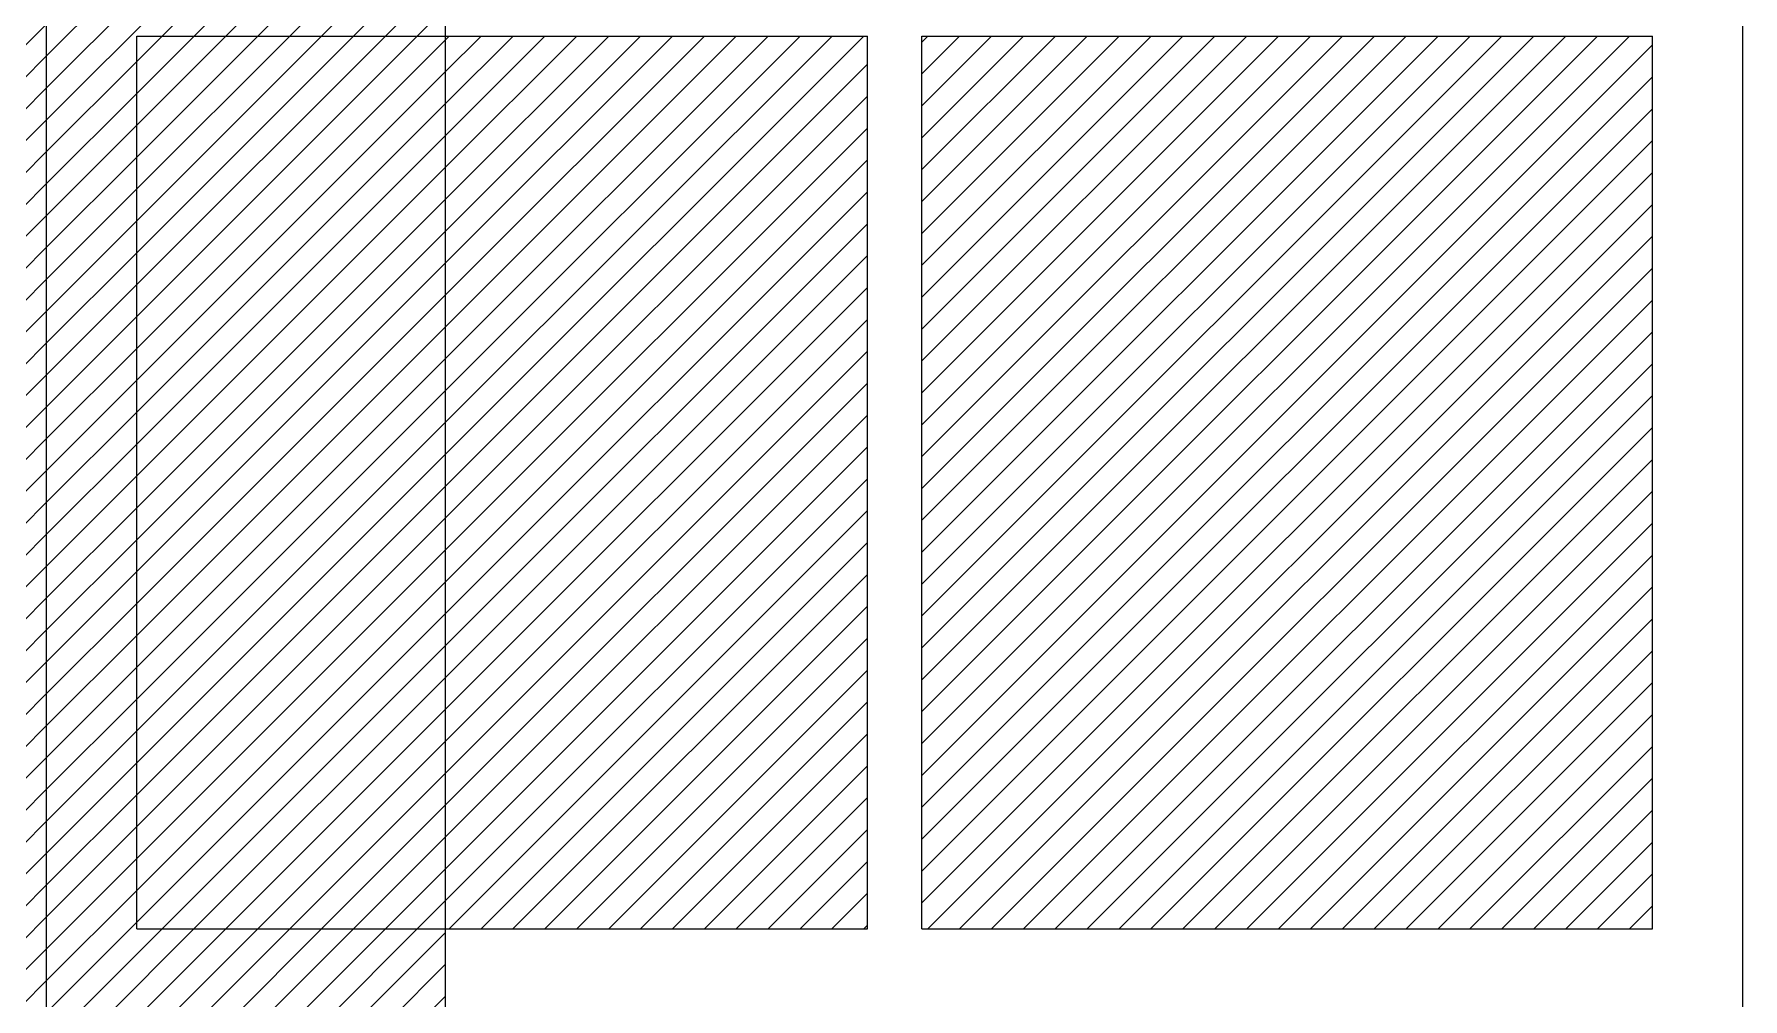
# Model space of a CAD drawing. Extents: x -7 to 226, y -20 to 32.
# Drawn here: x 166.112 to 167.059, y 8.702 to 9.236 of the extents above; entities that cross this region are included whole.
import ezdxf

# ---------------------------------------------------------------- set-up
doc = ezdxf.new("R2010")
doc.units = 0
doc.header["$LTSCALE"] = 20
doc.layers.get('0').update_dxf_attribs({"linetype": 'CONTINUOUS'})
for name, color, linetype in [('DIM', 244, 'CONTINUOUS'), ('MADEIRAME', 244, 'CONTINUOUS'), ('VISTAP', 244, 'CONTINUOUS')]:
    doc.layers.add(name, color=color, linetype=linetype)

# ---------------------------------------------------------------- blocks, each defined once
blk = doc.blocks.new('*X84')
at = {"color": 0, "linetype": 'CONTINUOUS'}
for p, q in [((5.57993, -55.70855), (5.73539, -55.55309)), ((5.57993, -55.69087), (5.71772, -55.55309)), ((5.57993, -55.67319), (5.70004, -55.55309)), ((5.57993, -55.65552), (5.68236, -55.55309)), ((5.57993, -55.63784), (5.66468, -55.55309)), ((5.57993, -55.62016), (5.64701, -55.55309)), ((5.57993, -55.60248), (5.62933, -55.55309)), ((5.57993, -55.58481), (5.61165, -55.55309)), ((5.57993, -55.56713), (5.59397, -55.55309)), ((5.57993, -55.72623), (5.75089, -55.55527)), ((5.75089, -55.78508), (5.98288, -55.55309)), ((5.75089, -55.7674), (5.9652, -55.55309)), ((5.75089, -55.74972), (5.94753, -55.55309)), ((5.75089, -55.73204), (5.92985, -55.55309)), ((5.75089, -55.71437), (5.91217, -55.55309)), ((5.75089, -55.69669), (5.89449, -55.55309)), ((5.75089, -55.67901), (5.87682, -55.55309)), ((5.75089, -55.66133), (5.85914, -55.55309)), ((5.75089, -55.64366), (5.84146, -55.55309)), ((5.75089, -55.62598), (5.82378, -55.55309)), ((5.75089, -55.6083), (5.80611, -55.55309)), ((5.75089, -55.59062), (5.78843, -55.55309)), ((5.75089, -55.57294), (5.77075, -55.55309)), ((5.75089, -55.55527), (5.75307, -55.55309)), ((6.01493, -55.9453), (6.40715, -55.55309)), ((6.01493, -55.92762), (6.38947, -55.55309)), ((6.01493, -55.90995), (6.37179, -55.55309)), ((6.01493, -55.89227), (6.35411, -55.55309)), ((6.01493, -55.87459), (6.33644, -55.55309)), ((6.01493, -55.85691), (6.31876, -55.55309)), ((6.01493, -55.83923), (6.30108, -55.55309)), ((6.01493, -55.82156), (6.2834, -55.55309)), ((6.01493, -55.80388), (6.26573, -55.55309)), ((6.01493, -55.7862), (6.24805, -55.55309)), ((6.01493, -55.76852), (6.23037, -55.55309)), ((6.01493, -55.75085), (6.21269, -55.55309)), ((6.01493, -55.73317), (6.19501, -55.55309)), ((6.01493, -55.71549), (6.17734, -55.55309)), ((6.01493, -55.69781), (6.15966, -55.55309)), ((6.01493, -55.68014), (6.14198, -55.55309)), ((6.01493, -55.66246), (6.1243, -55.55309)), ((6.01493, -55.64478), (6.10663, -55.55309)), ((6.01493, -55.6271), (6.08895, -55.55309)), ((6.01493, -55.60943), (6.07127, -55.55309)), ((6.01493, -55.59175), (6.05359, -55.55309)), ((6.01493, -55.57407), (6.03592, -55.55309)), ((6.01493, -55.55639), (6.01824, -55.55309)), ((6.01493, -55.96298), (6.41993, -55.55798)), ((5.75089, -55.80275), (5.98493, -55.56871)), ((5.57993, -55.7439), (5.75089, -55.57294)), ((6.01493, -55.98066), (6.41993, -55.57566)), ((5.75089, -55.82043), (5.98493, -55.58639)), ((5.57993, -55.76158), (5.75089, -55.59062)), ((6.01493, -55.99833), (6.41993, -55.59333)), ((5.57993, -55.77926), (5.75089, -55.6083)), ((5.75089, -55.83811), (5.98493, -55.60407)), ((6.01493, -56.01601), (6.41993, -55.61101)), ((5.57993, -55.79694), (5.75089, -55.62598)), ((5.75089, -55.85579), (5.98493, -55.62175)), ((6.01493, -56.03369), (6.41993, -55.62869)), ((5.57993, -55.81462), (5.75089, -55.64366)), ((5.75089, -55.87346), (5.98493, -55.63943)), ((6.01821, -56.04809), (6.41993, -55.64637)), ((5.57993, -55.83229), (5.75089, -55.66133)), ((5.75089, -55.89114), (5.98493, -55.6571)), ((6.03589, -56.04809), (6.41993, -55.66404)), ((5.75089, -55.90882), (5.98493, -55.67478)), ((5.57993, -55.84997), (5.75089, -55.67901)), ((6.05357, -56.04809), (6.41993, -55.68172)), ((5.75089, -55.9265), (5.98493, -55.69246)), ((5.57993, -55.86765), (5.75089, -55.69669)), ((6.07125, -56.04809), (6.41993, -55.6994)), ((5.75089, -55.94418), (5.98493, -55.71014)), ((5.57993, -55.88533), (5.75089, -55.71437)), ((6.08892, -56.04809), (6.41993, -55.71708)), ((5.75089, -55.96185), (5.98493, -55.72781)), ((5.57993, -55.903), (5.75089, -55.73204)), ((6.1066, -56.04809), (6.41993, -55.73476)), ((5.57993, -55.92068), (5.75089, -55.74972)), ((5.75089, -55.97953), (5.98493, -55.74549)), ((6.12428, -56.04809), (6.41993, -55.75243)), ((5.57993, -55.93836), (5.75089, -55.7674)), ((5.75089, -55.99721), (5.98493, -55.76317)), ((6.14196, -56.04809), (6.41993, -55.77011)), ((5.57993, -55.95604), (5.75089, -55.78508)), ((5.75089, -56.01489), (5.98493, -55.78085)), ((6.15963, -56.04809), (6.41993, -55.78779)), ((5.57993, -55.97371), (5.75089, -55.80275)), ((5.75089, -56.03256), (5.98493, -55.79852)), ((6.17731, -56.04809), (6.41993, -55.80547)), ((5.75305, -56.04809), (5.98493, -55.8162)), ((5.57993, -55.99139), (5.75089, -55.82043)), ((6.19499, -56.04809), (6.41993, -55.82314)), ((5.77073, -56.04809), (5.98493, -55.83388)), ((5.57993, -56.00907), (5.75089, -55.83811)), ((6.21267, -56.04809), (6.41993, -55.84082)), ((5.7884, -56.04809), (5.98493, -55.85156)), ((5.57993, -56.02675), (5.75089, -55.85579)), ((6.23034, -56.04809), (6.41993, -55.8585)), ((5.57993, -56.04443), (5.75089, -55.87346)), ((5.80608, -56.04809), (5.98493, -55.86923)), ((6.24802, -56.04809), (6.41993, -55.87618)), ((5.59395, -56.04809), (5.75089, -55.89114)), ((5.82376, -56.04809), (5.98493, -55.88691)), ((6.2657, -56.04809), (6.41993, -55.89385)), ((5.61163, -56.04809), (5.75089, -55.90882)), ((5.84144, -56.04809), (5.98493, -55.90459)), ((6.28338, -56.04809), (6.41993, -55.91153)), ((5.6293, -56.04809), (5.75089, -55.9265)), ((5.85911, -56.04809), (5.98493, -55.92227)), ((6.30106, -56.04809), (6.41993, -55.92921)), ((5.87679, -56.04809), (5.98493, -55.93995)), ((5.64698, -56.04809), (5.75089, -55.94418)), ((6.31873, -56.04809), (6.41993, -55.94689)), ((5.89447, -56.04809), (5.98493, -55.95762)), ((5.66466, -56.04809), (5.75089, -55.96185)), ((6.33641, -56.04809), (6.41993, -55.96456)), ((5.91215, -56.04809), (5.98493, -55.9753)), ((5.68234, -56.04809), (5.75089, -55.97953)), ((6.35409, -56.04809), (6.41993, -55.98224)), ((5.92982, -56.04809), (5.98493, -55.99298)), ((5.70001, -56.04809), (5.75089, -55.99721)), ((6.37177, -56.04809), (6.41993, -55.99992)), ((5.71769, -56.04809), (5.75089, -56.01489)), ((5.9475, -56.04809), (5.98493, -56.01066)), ((6.38944, -56.04809), (6.41993, -56.0176)), ((5.73537, -56.04809), (5.75089, -56.03256)), ((5.96518, -56.04809), (5.98493, -56.02833)), ((6.40712, -56.04809), (6.41993, -56.03528)), ((5.98286, -56.04809), (5.98493, -56.04601))]:
    blk.add_line(p, q, dxfattribs=at)
blk = doc.blocks.new('*X86')
at = {"color": 0, "linetype": 'CONTINUOUS'}
for p, q in [((5.52993, -55.59945), (5.6263, -55.50309)), ((5.52993, -55.58177), (5.60862, -55.50309)), ((5.52993, -55.5641), (5.59094, -55.50309)), ((5.59397, -55.55309), (5.64397, -55.50309)), ((5.61165, -55.55309), (5.66165, -55.50309)), ((5.62933, -55.55309), (5.67933, -55.50309)), ((5.64701, -55.55309), (5.69701, -55.50309)), ((5.66468, -55.55309), (5.71468, -55.50309)), ((5.68236, -55.55309), (5.73236, -55.50309)), ((5.70004, -55.55309), (5.75004, -55.50309)), ((5.71772, -55.55309), (5.75089, -55.51991)), ((5.73539, -55.55309), (5.75089, -55.53759)), ((5.49993, -55.57642), (5.52993, -55.54642)), ((5.57993, -55.70855), (5.73539, -55.55309)), ((5.57993, -55.69087), (5.71772, -55.55309)), ((5.57993, -55.67319), (5.70004, -55.55309)), ((5.57993, -55.65552), (5.68236, -55.55309)), ((5.57993, -55.63784), (5.66468, -55.55309)), ((5.57993, -55.62016), (5.64701, -55.55309)), ((5.57993, -55.60248), (5.62933, -55.55309)), ((5.57993, -55.58481), (5.61165, -55.55309)), ((5.57993, -55.56713), (5.59397, -55.55309)), ((5.57993, -55.72623), (5.75089, -55.55527)), ((5.49993, -55.5941), (5.52993, -55.5641)), ((5.52993, -55.61713), (5.57993, -55.56713)), ((5.57993, -55.7439), (5.75089, -55.57294)), ((5.49993, -55.61177), (5.52993, -55.58177)), ((5.52993, -55.63481), (5.57993, -55.58481)), ((5.57993, -55.76158), (5.75089, -55.59062)), ((5.49993, -55.62945), (5.52993, -55.59945)), ((5.52993, -55.65248), (5.57993, -55.60248)), ((5.57993, -55.77926), (5.75089, -55.6083)), ((5.49993, -55.64713), (5.52993, -55.61713)), ((5.52993, -55.67016), (5.57993, -55.62016)), ((5.57993, -55.79694), (5.75089, -55.62598)), ((5.49993, -55.66481), (5.52993, -55.63481)), ((5.52993, -55.68784), (5.57993, -55.63784)), ((5.57993, -55.81462), (5.75089, -55.64366)), ((5.49993, -55.68248), (5.52993, -55.65248)), ((5.52993, -55.70552), (5.57993, -55.65552)), ((5.57993, -55.83229), (5.75089, -55.66133)), ((5.49993, -55.70016), (5.52993, -55.67016)), ((5.52993, -55.72319), (5.57993, -55.67319)), ((5.57993, -55.84997), (5.75089, -55.67901)), ((5.49993, -55.71784), (5.52993, -55.68784)), ((5.52993, -55.74087), (5.57993, -55.69087)), ((5.57993, -55.86765), (5.75089, -55.69669)), ((5.49993, -55.73552), (5.52993, -55.70552)), ((5.52993, -55.75855), (5.57993, -55.70855)), ((5.57993, -55.88533), (5.75089, -55.71437)), ((5.49993, -55.75319), (5.52993, -55.72319)), ((5.52993, -55.77623), (5.57993, -55.72623)), ((5.49993, -55.77087), (5.52993, -55.74087)), ((5.57993, -55.903), (5.75089, -55.73204)), ((5.52993, -55.7939), (5.57993, -55.7439)), ((5.57993, -55.92068), (5.75089, -55.74972)), ((5.49993, -55.78855), (5.52993, -55.75855)), ((5.52993, -55.81158), (5.57993, -55.76158)), ((5.57993, -55.93836), (5.75089, -55.7674)), ((5.49993, -55.80623), (5.52993, -55.77623)), ((5.52993, -55.82926), (5.57993, -55.77926)), ((5.57993, -55.95604), (5.75089, -55.78508)), ((5.49993, -55.8239), (5.52993, -55.7939)), ((5.52993, -55.84694), (5.57993, -55.79694)), ((5.57993, -55.97371), (5.75089, -55.80275)), ((5.49993, -55.84158), (5.52993, -55.81158)), ((5.52993, -55.86462), (5.57993, -55.81462)), ((5.57993, -55.99139), (5.75089, -55.82043)), ((5.49993, -55.85926), (5.52993, -55.82926)), ((5.52993, -55.88229), (5.57993, -55.83229)), ((5.57993, -56.00907), (5.75089, -55.83811)), ((5.49993, -55.87694), (5.52993, -55.84694)), ((5.52993, -55.89997), (5.57993, -55.84997)), ((5.57993, -56.02675), (5.75089, -55.85579)), ((5.49993, -55.89462), (5.52993, -55.86462)), ((5.52993, -55.91765), (5.57993, -55.86765)), ((5.57993, -56.04443), (5.75089, -55.87346)), ((5.49993, -55.91229), (5.52993, -55.88229)), ((5.52993, -55.93533), (5.57993, -55.88533)), ((5.59395, -56.04809), (5.75089, -55.89114)), ((5.49993, -55.92997), (5.52993, -55.89997)), ((5.52993, -55.953), (5.57993, -55.903)), ((5.61163, -56.04809), (5.75089, -55.90882)), ((5.49993, -55.94765), (5.52993, -55.91765)), ((5.52993, -55.97068), (5.57993, -55.92068)), ((5.6293, -56.04809), (5.75089, -55.9265)), ((5.49993, -55.96533), (5.52993, -55.93533)), ((5.52993, -55.98836), (5.57993, -55.93836)), ((5.64698, -56.04809), (5.75089, -55.94418)), ((5.49993, -55.983), (5.52993, -55.953)), ((5.52993, -56.00604), (5.57993, -55.95604)), ((5.66466, -56.04809), (5.75089, -55.96185)), ((5.49993, -56.00068), (5.52993, -55.97068)), ((5.52993, -56.02371), (5.57993, -55.97371)), ((5.68234, -56.04809), (5.75089, -55.97953)), ((5.49993, -56.01836), (5.52993, -55.98836)), ((5.52993, -56.04139), (5.57993, -55.99139)), ((5.49993, -56.03604), (5.52993, -56.00604)), ((5.70001, -56.04809), (5.75089, -55.99721)), ((5.52993, -56.05907), (5.57993, -56.00907)), ((5.71769, -56.04809), (5.75089, -56.01489)), ((5.49993, -56.05371), (5.52993, -56.02371)), ((5.52993, -56.07675), (5.57993, -56.02675)), ((5.73537, -56.04809), (5.75089, -56.03256)), ((5.49993, -56.07139), (5.52993, -56.04139)), ((5.52993, -56.09443), (5.57993, -56.04443)), ((5.54395, -56.09809), (5.59395, -56.04809)), ((5.56163, -56.09809), (5.61163, -56.04809)), ((5.5793, -56.09809), (5.6293, -56.04809)), ((5.59698, -56.09809), (5.64698, -56.04809)), ((5.61466, -56.09809), (5.66466, -56.04809)), ((5.63234, -56.09809), (5.68234, -56.04809)), ((5.65001, -56.09809), (5.70001, -56.04809)), ((5.66769, -56.09809), (5.71769, -56.04809)), ((5.68537, -56.09809), (5.73537, -56.04809)), ((5.70305, -56.09809), (5.75089, -56.05024)), ((5.49993, -56.08907), (5.52993, -56.05907)), ((5.72073, -56.09809), (5.75089, -56.06792)), ((5.49993, -56.10675), (5.52993, -56.07675)), ((5.7384, -56.09809), (5.75089, -56.0856))]:
    blk.add_line(p, q, dxfattribs=at)
blk = doc.blocks.new('A$C3')
at = {"layer": 'DIM', "color": 253, "linetype": 'CONTINUOUS'}
blk.add_line((8.00002, 3.80845), (8.00002, 2.82947), dxfattribs=at)
at = {"layer": 'VISTAP', "color": 244, "linetype": 'CONTINUOUS'}
for p, q in [((7.77906, 2.63845), (7.77906, 3.77845)), ((8.71906, 2.63845), (8.71906, 3.77845)), ((7.82906, 3.23345), (7.82906, 3.72845)), ((7.82906, 3.72845), (8.23406, 3.72845)), ((8.23406, 3.23345), (8.23406, 3.72845)), ((8.26406, 3.23345), (8.26406, 3.72845)), ((8.26406, 3.72845), (8.66906, 3.72845)), ((8.66906, 3.23345), (8.66906, 3.72845)), ((7.82906, 3.23345), (8.23406, 3.23345)), ((8.26406, 3.23345), (8.66906, 3.23345))]:
    blk.add_line(p, q, dxfattribs=at)
at = {"layer": 'DIM', "color": 252, "linetype": 'CONTINUOUS'}
blk.add_blockref('*X86', (2.24913, 59.28154), dxfattribs=at)
at = {"layer": 'DIM', "color": 253, "linetype": 'CONTINUOUS'}
blk.add_blockref('*X84', (2.24913, 59.28154), dxfattribs=at)

msp = doc.modelspace()

# ---------------------------------------------------------------- block references
at = {"layer": 'MADEIRAME', "color": 30, "linetype": 'CONTINUOUS'}
msp.add_blockref('A$C3', (158.33951, 5.50684), dxfattribs=at)

doc.saveas('drawing.dxf')
